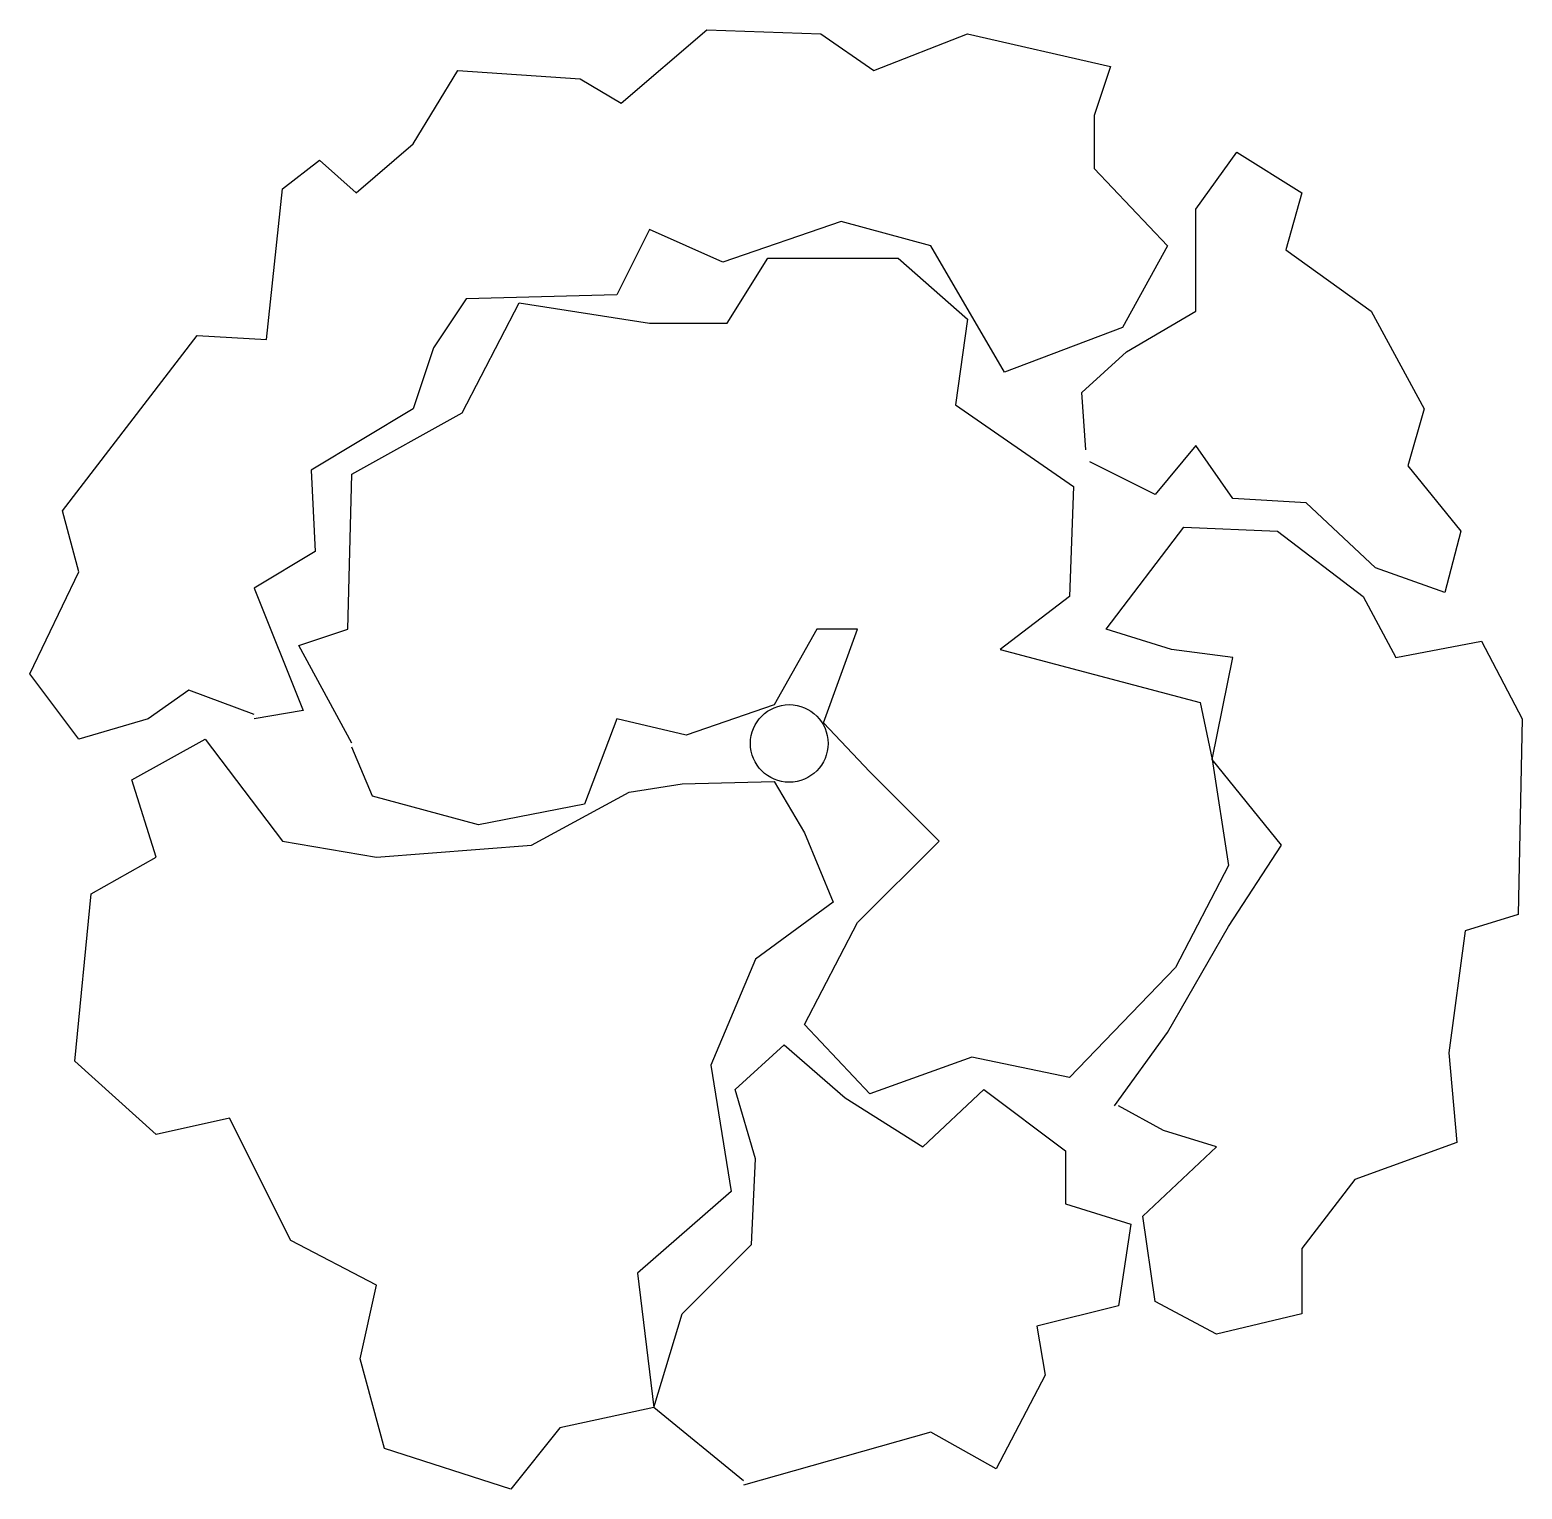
# Model space of a CAD drawing. Extents: x -1863 to 1797, y -1829 to 1751.
import ezdxf

# ---------------------------------------------------------------- set-up
doc = ezdxf.new("R2010")
doc.units = 0
doc.layers.get('0').update_dxf_attribs({"linetype": 'CONTINUOUS'})

msp = doc.modelspace()

# ---------------------------------------------------------------- linework, layer by layer
at = {"color": 0}
for points in [[(-1312.5, 70.7), (-1472.5, 130.7), (-1572.5, 60.7), (-1742.5, 10.7), (-1862.5, 170.7), (-1742.5, 420.7), (-1782.5, 570.7), (-1452.5, 1000.7), (-1282.5, 990.7), (-1242.5, 1360.7), (-1152.5, 1430.7), (-1062.5, 1350.7), (-922.5, 1470.7), (-812.5, 1650.7), (-512.5, 1630.7), (-412.5, 1570.7), (-202.5, 1750.7), (77.5, 1740.7), (207.5, 1650.7), (437.5, 1740.7), (787.5, 1660.7), (747.5, 1540.7), (747.5, 1410.7), (927.5, 1220.7), (817.5, 1020.7), (527.5, 910.7), (347.5, 1220.7), (127.5, 1280.7), (-162.5, 1180.7), (-342.5, 1260.7), (-422.5, 1100.7), (-792.5, 1090.7), (-872.5, 970.7), (-922.5, 820.7), (-1172.5, 670.7), (-1162.5, 470.7), (-1312.5, 380.7), (-1192.5, 80.7), (-1312.5, 60.7)], [(727.5, 720.7), (717.5, 860.7), (827.5, 960.7), (997.5, 1060.7), (997.5, 1170.7), (997.5, 1310.7), (1097.5, 1450.7), (1257.5, 1350.7), (1217.5, 1210.7), (1427.5, 1060.7), (1557.5, 820.7), (1517.5, 680.7), (1647.5, 520.7), (1607.5, 370.7), (1437.5, 430.7), (1267.5, 590.7), (1087.5, 600.7), (997.5, 730.7), (897.5, 610.7), (737.5, 690.7)], [(-1072.5, 0.7), (-1202.5, 240.7), (-1082.5, 280.7), (-1072.5, 660.7), (-802.5, 810.7), (-662.5, 1080.7), (-342.5, 1030.7), (-152.5, 1030.7), (-52.5, 1190.7), (267.5, 1190.7), (437.5, 1040.7), (407.5, 830.7), (697.5, 630.7), (687.5, 360.7), (517.5, 230.7), (1007.5, 100.7), (1037.5, -39.3), (1077.5, -299.3), (947.5, -549.3), (687.5, -819.3), (447.5, -769.3), (197.5, -859.3), (37.5, -689.3), (167.5, -439.3), (367.5, -239.3), (197.5, -69.3), (84.1, 50.7), (167.5, 280.7), (67.5, 280.7), (-36.7, 94.6), (-252.5, 20.7), (-422.5, 60.7), (-502.5, -149.3), (-762.5, -199.3), (-1022.5, -129.3), (-1072.5, -9.3)], [(797.5, -889.3), (927.5, -709.3), (1077.5, -449.3), (1207.5, -249.3), (1037.5, -39.3), (1087.5, 210.7), (937.5, 230.7), (777.5, 280.7), (967.5, 530.7), (1197.5, 520.7), (1407.5, 360.7), (1487.5, 210.7), (1697.5, 250.7), (1797.5, 60.7), (1787.5, -419.3), (1657.5, -459.3), (1617.5, -759.3), (1637.5, -979.3), (1387.5, -1069.3), (1257.5, -1239.3), (1257.5, -1399.3), (1047.5, -1449.3), (897.5, -1369.3), (867.5, -1159.3), (1047.5, -989.3), (917.5, -949.3), (807.5, -889.3)], [(-1712.5, -369.3), (-1552.5, -279.3), (-1612.5, -89.3), (-1432.5, 10.7), (-1242.5, -239.3), (-1012.5, -279.3), (-632.5, -249.3), (-392.5, -119.3), (-262.5, -99.3), (-36.7, -93.3), (37.5, -219.3), (107.5, -389.3), (-82.5, -529.3), (-192.5, -789.3), (-142.5, -1099.3), (-372.5, -1299.3), (-332.5, -1629.3), (-562.5, -1679.3), (-682.5, -1829.3), (-992.5, -1729.3), (-1052.5, -1509.3), (-1012.5, -1329.3), (-1222.5, -1219.3), (-1372.5, -919.3), (-1552.5, -959.3), (-1752.5, -779.3), (-1712.5, -369.3)], [(-112.5, -1809.3), (-332.5, -1629.3), (-262.5, -1399.3), (-92.5, -1229.3), (-82.5, -1019.3), (-132.5, -849.3), (-12.5, -739.3), (137.5, -869.3), (327.5, -989.3), (477.5, -849.3), (677.5, -999.3), (677.5, -1129.3), (837.5, -1179.3), (807.5, -1379.3), (607.5, -1429.3), (627.5, -1549.3), (507.5, -1779.3), (347.5, -1689.3), (-112.5, -1819.3)]]:
    msp.add_lwpolyline(points, dxfattribs=at)
msp.add_circle((0, 0), 95.2, dxfattribs=at)

doc.saveas('drawing.dxf')
